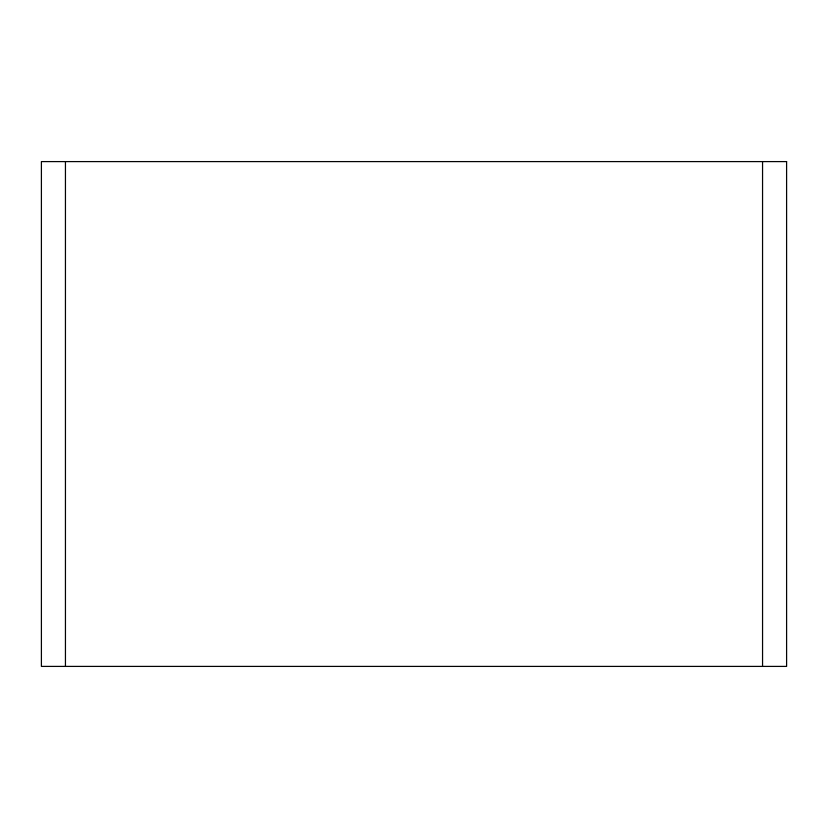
<?xml version="1.0" encoding="UTF-8"?>
<svg xmlns="http://www.w3.org/2000/svg" width="828" height="828" viewBox="0 0 828 828"><rect width="100%" height="100%" fill="white"/><g stroke="black" fill="none" stroke-linecap="round" stroke-linejoin="round"><path stroke-width="1.24" d="M762.557 161.595L762.557 666.405M65.443 161.595L65.443 666.405M786.6 161.595L41.4 161.595L41.4 666.405L786.6 666.405L786.6 161.595"/></g></svg>
